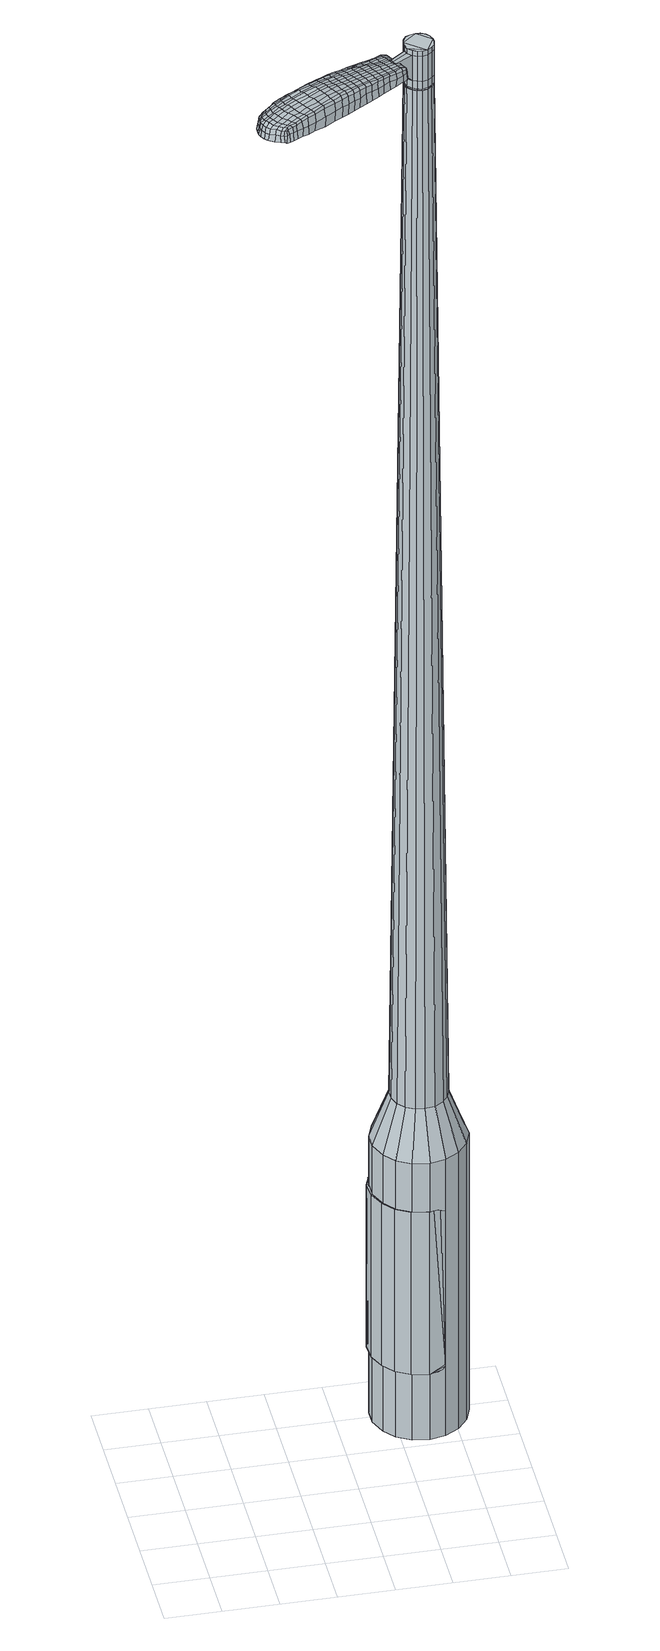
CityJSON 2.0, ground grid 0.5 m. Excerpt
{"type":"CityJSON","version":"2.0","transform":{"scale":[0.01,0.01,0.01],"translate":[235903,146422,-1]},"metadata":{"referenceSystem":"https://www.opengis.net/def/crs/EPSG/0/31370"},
"CityObjects":{
"object1":{"type":"GenericCityObject","attributes":{"cluster":663,"mean_distance_to_centroid":0.272,"new_centroid_x":235905.24,"new_centroid_y":146424.02,"mean_distance_to_camera":9.69,"H1":-41.41,"H2":-32.08,"Z_final":115.77,"cluster2":-1,"proj_x":235901.2,"proj_y":146417.37,"id_line":25206,"bearing_l":301.24,"distance":7.78,"orientation":"right","G_obj":211.24},"geometry":[{"type":"MultiSurface","lod":"2","boundaries":[[[0,1,2,3]],[[1,4,5,2]],[[4,6,7,5]],[[6,8,9,7]],[[8,10,11,9]],[[10,12,13,11]],[[12,14,15,13]],[[14,16,17,15]],[[16,18,19,17]],[[18,20,21,19]],[[20,22,23,21]],[[22,24,25,23]],[[24,26,27,25]],[[26,28,29,27]],[[28,30,31,29]],[[30,32,33,31]],[[32,34,35,33]],[[34,0,3,35]],[[36,37,38,39]],[[38,40,41,42]],[[41,43,42]],[[42,44,45,46]],[[45,47,46]],[[46,48,49,50]],[[49,51,50]],[[42,46,50,38]],[[50,52,39,38]],[[53,36,39]],[[2,5,7,35]],[[7,9,11,15]],[[11,13,15]],[[15,17,19,23]],[[19,21,23]],[[23,25,27,31]],[[27,29,31]],[[15,23,31,7]],[[31,33,35,7]],[[3,2,35]],[[1,0,54,55]],[[0,34,56,54]],[[34,32,57,56]],[[32,30,58,57]],[[30,28,59,58]],[[28,26,60,59]],[[26,24,61,60]],[[24,22,62,61]],[[22,20,63,62]],[[20,18,64,63]],[[18,16,65,64]],[[16,14,66,65]],[[14,12,67,66]],[[12,10,68,67]],[[10,8,69,68]],[[8,6,70,69]],[[6,4,71,70]],[[4,1,55,71]],[[55,54,72,73]],[[54,56,74,72]],[[56,57,75,74]],[[57,58,76,75]],[[58,59,77,76]],[[59,60,78,77]],[[60,61,79,78]],[[61,62,80,79]],[[62,63,81,80]],[[63,64,82,81]],[[64,65,83,82]],[[65,66,84,83]],[[66,67,85,84]],[[67,68,86,85]],[[68,69,87,86]],[[69,70,88,87]],[[70,71,89,88]],[[71,55,73,89]],[[90,91,92,73]],[[93,94,91,90]],[[95,96,94,93]],[[97,98,96,95]],[[99,100,98,97]],[[101,102,100,99]],[[103,104,102,101]],[[80,105,104,103]],[[81,106,105,80]],[[107,108,106,81]],[[83,109,108,107]],[[110,111,109,83]],[[85,112,111,110]],[[86,113,112,85]],[[114,115,113,86]],[[116,117,115,114]],[[89,118,117,116]],[[73,92,118,89]],[[119,120,121,122]],[[123,119,122,124]],[[125,123,124,126]],[[127,125,126,128]],[[129,127,128,130]],[[131,129,130,132]],[[133,131,132,134]],[[135,133,134,136]],[[137,135,136,138]],[[139,137,138,140]],[[141,139,140,142]],[[143,141,142,144]],[[145,143,144,146]],[[147,145,146,148]],[[149,147,148,150]],[[151,149,150,152]],[[72,90,73]],[[72,74,93,90]],[[74,75,95,93]],[[75,76,97,95]],[[76,77,99,97]],[[77,78,101,99]],[[78,79,103,101]],[[79,80,103]],[[82,107,81]],[[82,83,107]],[[84,110,83]],[[84,85,110]],[[87,114,86]],[[87,88,116,114]],[[88,89,116]],[[153,92,91]],[[154,117,118]],[[154,155,115,117]],[[155,113,115]],[[156,111,112]],[[156,109,111]],[[157,108,109]],[[157,106,108]],[[158,104,105]],[[158,159,102,104]],[[159,160,100,102]],[[160,161,98,100]],[[161,162,96,98]],[[162,163,94,96]],[[163,153,91,94]],[[39,52,151,164]],[[92,153,165,152]],[[53,39,164,120]],[[153,163,121,165]],[[36,53,120,119]],[[163,162,122,121]],[[37,36,119,123]],[[162,161,124,122]],[[38,37,123,125]],[[161,160,126,124]],[[40,38,125,127]],[[160,159,128,126]],[[41,40,127,129]],[[159,158,130,128]],[[43,41,129,131]],[[158,105,132,130]],[[42,43,131,133]],[[105,106,134,132]],[[44,42,133,135]],[[106,157,136,134]],[[45,44,135,137]],[[157,109,138,136]],[[47,45,137,139]],[[109,156,140,138]],[[46,47,139,141]],[[156,112,142,140]],[[48,46,141,143]],[[112,113,144,142]],[[49,48,143,145]],[[113,155,146,144]],[[51,49,145,147]],[[155,154,148,146]],[[50,51,147,149]],[[154,118,150,148]],[[52,50,149,151]],[[118,92,152,150]],[[151,152,166,167]],[[152,165,168,166]],[[165,121,169,168]],[[121,120,170,169]],[[120,164,171,170]],[[164,151,167,171]],[[172,173,174,175]],[[176,172,175,177]],[[172,176,178,179]],[[173,172,179,180]],[[181,182,183,184]],[[185,181,184,186]],[[181,185,187,188]],[[182,181,188,189]],[[190,191,192,193]],[[194,190,193,195]],[[190,194,196,197]],[[191,190,197,198]],[[199,200,201,202]],[[203,199,202,204]],[[199,203,205,206]],[[200,199,206,207]],[[208,209,210,211]],[[212,208,211,213]],[[208,212,214,215]],[[209,208,215,216]],[[217,218,219,220]],[[221,217,220,222]],[[217,221,223,224]],[[218,217,224,225]],[[226,227,228,229]],[[218,226,229,219]],[[226,218,225,230]],[[227,226,230,231]],[[232,233,234,235]],[[227,232,235,228]],[[232,227,231,236]],[[233,232,236,237]],[[238,176,177,239]],[[233,238,239,234]],[[238,233,237,240]],[[176,238,240,178]],[[241,242,243,244]],[[245,241,244,246]],[[241,245,247,248]],[[242,241,248,249]],[[250,251,252,253]],[[242,250,253,243]],[[250,242,249,254]],[[251,250,254,255]],[[256,257,258,259]],[[251,256,259,252]],[[256,251,255,260]],[[257,256,260,261]],[[262,263,264,265]],[[257,262,265,258]],[[262,257,261,266]],[[263,262,266,267]],[[268,173,180,269]],[[263,268,269,264]],[[268,263,267,270]],[[173,268,270,174]],[[271,272,273,274]],[[275,271,274,276]],[[271,275,277,278]],[[272,271,278,279]],[[280,281,282,283]],[[272,280,283,273]],[[280,272,279,284]],[[281,280,284,285]],[[286,287,288,289]],[[281,286,289,282]],[[286,281,285,290]],[[287,286,290,291]],[[292,185,186,293]],[[287,292,293,288]],[[292,287,291,294]],[[185,292,294,187]],[[295,296,297,298]],[[299,295,298,300]],[[295,299,301,302]],[[296,295,302,303]],[[304,305,306,307]],[[296,304,307,297]],[[304,296,303,308]],[[305,304,308,309]],[[310,311,312,313]],[[305,310,313,306]],[[310,305,309,314]],[[311,310,314,315]],[[316,317,318,319]],[[311,316,319,312]],[[316,311,315,320]],[[317,316,320,321]],[[322,182,189,323]],[[317,322,323,318]],[[322,317,321,324]],[[182,322,324,183]],[[325,211,210,326]],[[327,325,326,328]],[[325,327,329,330]],[[211,325,330,213]],[[331,327,328,332]],[[333,331,332,334]],[[331,333,335,336]],[[327,331,336,329]],[[337,333,334,338]],[[339,337,338,340]],[[337,339,341,342]],[[333,337,342,335]],[[343,339,340,344]],[[345,343,344,346]],[[343,345,347,348]],[[339,343,348,341]],[[349,345,346,350]],[[200,349,350,201]],[[349,200,207,351]],[[345,349,351,347]],[[352,353,198,197]],[[354,352,197,196]],[[352,354,355,356]],[[353,352,356,357]],[[358,359,357,356]],[[360,358,356,355]],[[358,360,361,362]],[[359,358,362,363]],[[364,365,363,362]],[[366,364,362,361]],[[364,366,367,368]],[[365,364,368,369]],[[370,371,369,368]],[[372,370,368,367]],[[370,372,205,203]],[[371,370,203,204]],[[373,374,375,376]],[[275,373,376,277]],[[373,275,276,377]],[[374,373,377,378]],[[379,194,195,380]],[[374,379,380,375]],[[379,374,378,381]],[[194,379,381,196]],[[382,383,384,385]],[[221,382,385,223]],[[382,221,222,386]],[[383,382,386,387]],[[388,389,390,391]],[[383,388,391,384]],[[388,383,387,392]],[[389,388,392,393]],[[394,191,198,395]],[[389,394,395,390]],[[394,389,393,396]],[[191,394,396,192]],[[397,398,399,400]],[[179,397,400,180]],[[397,179,178,401]],[[398,397,401,402]],[[403,404,405,406]],[[398,403,406,399]],[[403,398,402,407]],[[404,403,407,408]],[[409,202,201,410]],[[404,409,410,405]],[[409,404,408,411]],[[202,409,411,204]],[[412,413,414,415]],[[184,412,415,186]],[[412,184,183,416]],[[413,412,416,417]],[[418,206,205,419]],[[413,418,419,414]],[[418,413,417,420]],[[206,418,420,207]],[[421,422,423,424]],[[299,421,424,301]],[[421,299,300,425]],[[422,421,425,426]],[[427,212,213,428]],[[422,427,428,423]],[[427,422,426,429]],[[212,427,429,214]],[[430,431,432,433]],[[245,430,433,247]],[[430,245,246,434]],[[431,430,434,435]],[[436,437,438,439]],[[431,436,439,432]],[[436,431,435,440]],[[437,436,440,441]],[[442,209,216,443]],[[437,442,443,438]],[[442,437,441,444]],[[209,442,444,210]],[[445,446,435,434]],[[244,445,434,246]],[[445,244,243,447]],[[446,445,447,448]],[[449,450,441,440]],[[446,449,440,435]],[[449,446,448,451]],[[450,449,451,452]],[[453,326,210,444]],[[450,453,444,441]],[[453,450,452,454]],[[326,453,454,328]],[[455,456,457,458]],[[302,455,458,303]],[[455,302,301,424]],[[456,455,424,423]],[[459,330,329,460]],[[456,459,460,457]],[[459,456,423,428]],[[330,459,428,213]],[[461,462,448,447]],[[253,461,447,243]],[[461,253,252,463]],[[462,461,463,464]],[[465,466,452,451]],[[462,465,451,448]],[[465,462,464,467]],[[466,465,467,468]],[[469,332,328,454]],[[466,469,454,452]],[[469,466,468,470]],[[332,469,470,334]],[[471,472,473,474]],[[308,471,474,309]],[[471,308,303,458]],[[472,471,458,457]],[[475,336,335,476]],[[472,475,476,473]],[[475,472,457,460]],[[336,475,460,329]],[[477,478,464,463]],[[259,477,463,252]],[[477,259,258,479]],[[478,477,479,480]],[[481,482,468,467]],[[478,481,467,464]],[[481,478,480,483]],[[482,481,483,484]],[[485,338,334,470]],[[482,485,470,468]],[[485,482,484,486]],[[338,485,486,340]],[[487,488,489,490]],[[314,487,490,315]],[[487,314,309,474]],[[488,487,474,473]],[[491,342,341,492]],[[488,491,492,489]],[[491,488,473,476]],[[342,491,476,335]],[[493,494,480,479]],[[265,493,479,258]],[[493,265,264,495]],[[494,493,495,496]],[[497,498,484,483]],[[494,497,483,480]],[[497,494,496,499]],[[498,497,499,500]],[[501,344,340,486]],[[498,501,486,484]],[[501,498,500,502]],[[344,501,502,346]],[[503,504,505,506]],[[320,503,506,321]],[[503,320,315,490]],[[504,503,490,489]],[[507,348,347,508]],[[504,507,508,505]],[[507,504,489,492]],[[348,507,492,341]],[[509,510,496,495]],[[269,509,495,264]],[[509,269,180,400]],[[510,509,400,399]],[[511,512,500,499]],[[510,511,499,496]],[[511,510,399,406]],[[512,511,406,405]],[[513,350,346,502]],[[512,513,502,500]],[[513,512,405,410]],[[350,513,410,201]],[[514,515,417,416]],[[324,514,416,183]],[[514,324,321,506]],[[515,514,506,505]],[[516,351,207,420]],[[515,516,420,417]],[[516,515,505,508]],[[351,516,508,347]],[[517,518,378,377]],[[274,517,377,276]],[[517,274,273,519]],[[518,517,519,520]],[[521,354,196,381]],[[518,521,381,378]],[[521,518,520,522]],[[354,521,522,355]],[[523,524,525,526]],[[224,523,526,225]],[[523,224,223,385]],[[524,523,385,384]],[[527,528,529,530]],[[524,527,530,525]],[[527,524,384,391]],[[528,527,391,390]],[[531,353,357,532]],[[528,531,532,529]],[[531,528,390,395]],[[353,531,395,198]],[[533,534,520,519]],[[283,533,519,273]],[[533,283,282,535]],[[534,533,535,536]],[[537,360,355,522]],[[534,537,522,520]],[[537,534,536,538]],[[360,537,538,361]],[[539,540,541,542]],[[230,539,542,231]],[[539,230,225,526]],[[540,539,526,525]],[[543,544,545,546]],[[540,543,546,541]],[[543,540,525,530]],[[544,543,530,529]],[[547,359,363,548]],[[544,547,548,545]],[[547,544,529,532]],[[359,547,532,357]],[[549,550,536,535]],[[289,549,535,282]],[[549,289,288,551]],[[550,549,551,552]],[[553,366,361,538]],[[550,553,538,536]],[[553,550,552,554]],[[366,553,554,367]],[[555,556,557,558]],[[236,555,558,237]],[[555,236,231,542]],[[556,555,542,541]],[[559,560,561,562]],[[556,559,562,557]],[[559,556,541,546]],[[560,559,546,545]],[[563,365,369,564]],[[560,563,564,561]],[[563,560,545,548]],[[365,563,548,363]],[[565,566,552,551]],[[293,565,551,288]],[[565,293,186,415]],[[566,565,415,414]],[[567,372,367,554]],[[566,567,554,552]],[[567,566,414,419]],[[372,567,419,205]],[[568,569,402,401]],[[240,568,401,178]],[[568,240,237,558]],[[569,568,558,557]],[[570,571,408,407]],[[569,570,407,402]],[[570,569,557,562]],[[571,570,562,561]],[[572,371,204,411]],[[571,572,411,408]],[[572,571,561,564]],[[371,572,564,369]],[[573,574,575,576]],[[576,575,577,578]],[[579,577,575,580]],[[580,575,574,581]],[[582,583,584,585]],[[585,584,586,587]],[[588,586,584,589]],[[589,584,583,590]],[[591,592,593,594]],[[594,593,595,596]],[[597,595,593,598]],[[598,593,592,599]],[[600,601,602,603]],[[603,602,604,605]],[[606,604,602,607]],[[607,602,601,608]],[[609,610,611,612]],[[612,611,613,614]],[[615,613,611,616]],[[616,611,610,617]],[[618,619,620,621]],[[621,620,622,623]],[[624,622,620,625]],[[625,620,619,626]],[[627,628,629,630]],[[630,629,619,618]],[[626,619,629,631]],[[631,629,628,632]],[[633,634,635,636]],[[636,635,628,627]],[[632,628,635,637]],[[637,635,634,638]],[[578,577,639,640]],[[640,639,634,633]],[[638,634,639,641]],[[641,639,577,579]],[[642,643,644,645]],[[645,644,646,647]],[[648,646,644,649]],[[649,644,643,650]],[[651,652,653,654]],[[654,653,643,642]],[[650,643,653,655]],[[655,653,652,656]],[[657,658,659,660]],[[660,659,652,651]],[[656,652,659,661]],[[661,659,658,662]],[[663,664,665,666]],[[666,665,658,657]],[[662,658,665,667]],[[667,665,664,668]],[[581,574,669,670]],[[670,669,664,663]],[[668,664,669,671]],[[671,669,574,573]],[[672,673,674,675]],[[675,674,676,677]],[[678,676,674,679]],[[679,674,673,680]],[[681,682,683,684]],[[684,683,673,672]],[[680,673,683,685]],[[685,683,682,686]],[[687,688,689,690]],[[690,689,682,681]],[[686,682,689,691]],[[691,689,688,692]],[[587,586,693,694]],[[694,693,688,687]],[[692,688,693,695]],[[695,693,586,588]],[[696,697,698,699]],[[699,698,700,701]],[[702,700,698,703]],[[703,698,697,704]],[[705,706,707,708]],[[708,707,697,696]],[[704,697,707,709]],[[709,707,706,710]],[[711,712,713,714]],[[714,713,706,705]],[[710,706,713,715]],[[715,713,712,716]],[[717,718,719,720]],[[720,719,712,711]],[[716,712,719,721]],[[721,719,718,722]],[[590,583,723,724]],[[724,723,718,717]],[[722,718,723,725]],[[725,723,583,582]],[[609,612,726,727]],[[727,726,728,729]],[[730,728,726,170]],[[170,726,612,614]],[[729,728,731,732]],[[732,731,733,734]],[[735,733,731,736]],[[736,731,728,730]],[[734,733,737,738]],[[738,737,739,740]],[[741,739,737,742]],[[742,737,733,735]],[[740,739,743,744]],[[744,743,745,746]],[[747,745,743,748]],[[748,743,739,741]],[[746,745,749,750]],[[750,749,601,600]],[[608,601,749,751]],[[751,749,745,747]],[[599,752,753,598]],[[598,753,754,597]],[[755,754,753,756]],[[756,753,752,757]],[[757,758,759,756]],[[756,759,760,755]],[[761,760,759,762]],[[762,759,758,763]],[[763,764,765,762]],[[762,765,766,761]],[[767,766,765,768]],[[768,765,764,769]],[[769,770,771,768]],[[768,771,772,767]],[[606,772,771,604]],[[604,771,770,605]],[[773,774,775,776]],[[776,775,676,678]],[[677,676,775,777]],[[777,775,774,778]],[[596,595,779,780]],[[780,779,774,773]],[[778,774,779,781]],[[781,779,595,597]],[[782,783,784,785]],[[785,784,622,624]],[[623,622,784,786]],[[786,784,783,787]],[[788,789,790,791]],[[791,790,783,782]],[[787,783,790,792]],[[792,790,789,793]],[[599,592,794,795]],[[795,794,789,788]],[[793,789,794,796]],[[796,794,592,591]],[[797,798,799,800]],[[800,799,580,581]],[[579,580,799,801]],[[801,799,798,802]],[[803,804,805,806]],[[806,805,798,797]],[[802,798,805,807]],[[807,805,804,808]],[[600,603,809,810]],[[810,809,804,803]],[[808,804,809,811]],[[811,809,603,605]],[[812,813,814,815]],[[815,814,585,587]],[[582,585,814,816]],[[816,814,813,817]],[[606,607,818,819]],[[819,818,813,812]],[[817,813,818,820]],[[820,818,607,608]],[[821,822,700,823]],[[823,700,702]],[[701,700,824]],[[824,700,822,825]],[[614,613,826,827]],[[827,826,822,821]],[[825,822,826,828]],[[828,826,613,615]],[[829,830,831,832]],[[832,831,646,648]],[[647,646,831,833]],[[833,831,830,834]],[[835,836,837,838]],[[838,837,830,829]],[[834,830,837,839]],[[839,837,836,840]],[[617,610,841,842]],[[842,841,836,835]],[[840,836,841,843]],[[843,841,610,609]],[[834,844,833]],[[833,844,645,647]],[[642,645,844,845]],[[845,844,846]],[[840,847,848,839]],[[839,848,844,834]],[[846,844,848,849]],[[849,848,847,850]],[[609,727,851,843]],[[843,851,847,840]],[[850,847,851,852]],[[852,851,727,729]],[[853,854,855,856]],[[856,855,703,704]],[[702,703,855,823]],[[823,855,854,821]],[[730,170,857,858]],[[858,857,854,853]],[[821,854,857,827]],[[827,857,170,614]],[[846,859,860,845]],[[845,860,654,642]],[[651,654,860,861]],[[861,860,859,862]],[[850,863,864,849]],[[849,864,859,846]],[[862,859,864,865]],[[865,864,863,866]],[[729,732,867,852]],[[852,867,863,850]],[[866,863,867,868]],[[868,867,732,734]],[[869,870,871,872]],[[872,871,709,710]],[[704,709,871,856]],[[856,871,870,853]],[[735,736,873,874]],[[874,873,870,869]],[[853,870,873,858]],[[858,873,736,730]],[[862,875,876,861]],[[861,876,660,651]],[[657,660,876,877]],[[876,875,877]],[[866,878,879,865]],[[865,879,875,862]],[[877,875,879,880]],[[880,879,878,881]],[[734,738,882,868]],[[868,882,878,866]],[[881,878,882,883]],[[883,882,738,740]],[[884,885,886,887]],[[887,886,715,716]],[[710,715,886,872]],[[872,886,885,869]],[[741,742,888,889]],[[889,888,885,884]],[[869,885,888,874]],[[874,888,742,735]],[[890,891,877]],[[877,891,666,657]],[[663,666,891,892]],[[891,890,892]],[[881,893,894,880]],[[880,894,890,877]],[[892,890,894,895]],[[895,894,893,896]],[[740,744,897,883]],[[883,897,893,881]],[[896,893,897,898]],[[898,897,744,746]],[[899,900,901,902]],[[902,901,721,722]],[[716,721,901,887]],[[887,901,900,884]],[[747,748,903,904]],[[904,903,900,899]],[[884,900,903,889]],[[889,903,748,741]],[[905,906,892]],[[892,906,670,663]],[[581,670,906,800]],[[800,906,905,797]],[[896,907,908,895]],[[895,908,905,892]],[[797,905,908,806]],[[806,908,907,803]],[[746,750,909,898]],[[898,909,907,896]],[[803,907,909,810]],[[810,909,750,600]],[[817,910,911,816]],[[816,911,725,582]],[[722,725,911,902]],[[902,911,910,899]],[[608,751,912,820]],[[820,912,910,817]],[[899,910,912,904]],[[904,912,751,747]],[[778,913,914,777]],[[777,914,675,677]],[[672,675,914,915]],[[915,914,913,916]],[[597,754,917,781]],[[781,917,913,778]],[[916,913,917,918]],[[918,917,754,755]],[[919,920,921,922]],[[922,921,625,626]],[[624,625,921,785]],[[785,921,920,782]],[[923,924,925,926]],[[926,925,920,919]],[[782,920,925,791]],[[791,925,924,788]],[[757,752,927,928]],[[928,927,924,923]],[[788,924,927,795]],[[795,927,752,599]],[[916,929,930,915]],[[915,930,684,672]],[[681,684,930,931]],[[931,930,929,932]],[[755,760,933,918]],[[918,933,929,916]],[[932,929,933,934]],[[934,933,760,761]],[[935,936,937,938]],[[938,937,631,632]],[[626,631,937,922]],[[922,937,936,919]],[[939,940,941,942]],[[942,941,936,935]],[[919,936,941,926]],[[926,941,940,923]],[[763,758,943,944]],[[944,943,940,939]],[[923,940,943,928]],[[928,943,758,757]],[[932,945,946,931]],[[931,946,690,681]],[[687,690,946,947]],[[947,946,945,948]],[[761,766,949,934]],[[934,949,945,932]],[[948,945,949,950]],[[950,949,766,767]],[[951,952,953,954]],[[954,953,637,638]],[[632,637,953,938]],[[938,953,952,935]],[[955,956,957,958]],[[958,957,952,951]],[[935,952,957,942]],[[942,957,956,939]],[[769,764,959,960]],[[960,959,956,955]],[[939,956,959,944]],[[944,959,764,763]],[[948,961,962,947]],[[947,962,694,687]],[[587,694,962,815]],[[815,962,961,812]],[[767,772,963,950]],[[950,963,961,948]],[[812,961,963,819]],[[819,963,772,606]],[[802,964,965,801]],[[801,965,641,579]],[[638,641,965,954]],[[954,965,964,951]],[[808,966,967,807]],[[807,967,964,802]],[[951,964,967,958]],[[958,967,966,955]],[[605,770,968,811]],[[811,968,966,808]],[[955,966,968,960]],[[960,968,770,769]],[[573,576,175,174]],[[576,578,177,175]],[[588,589,188,187]],[[589,590,189,188]],[[591,594,193,192]],[[594,596,195,193]],[[615,616,215,214]],[[616,617,216,215]],[[618,621,220,219]],[[621,623,222,220]],[[627,630,229,228]],[[630,618,219,229]],[[633,636,235,234]],[[636,627,228,235]],[[578,640,239,177]],[[640,633,234,239]],[[648,649,248,247]],[[649,650,249,248]],[[650,655,254,249]],[[655,656,255,254]],[[656,661,260,255]],[[661,662,261,260]],[[662,667,266,261]],[[667,668,267,266]],[[668,671,270,267]],[[671,573,174,270]],[[678,679,278,277]],[[679,680,279,278]],[[680,685,284,279]],[[685,686,285,284]],[[686,691,290,285]],[[691,692,291,290]],[[692,695,294,291]],[[695,588,187,294]],[[696,699,298,297]],[[699,701,300,298]],[[705,708,307,306]],[[708,696,297,307]],[[711,714,313,312]],[[714,705,306,313]],[[717,720,319,318]],[[720,711,312,319]],[[590,724,323,189]],[[724,717,318,323]],[[773,776,376,375]],[[776,678,277,376]],[[596,780,380,195]],[[780,773,375,380]],[[623,786,386,222]],[[786,787,387,386]],[[787,792,392,387]],[[792,793,393,392]],[[793,796,396,393]],[[796,591,192,396]],[[701,824,425,300]],[[824,825,426,425]],[[825,828,429,426]],[[828,615,214,429]],[[829,832,433,432]],[[832,648,247,433]],[[835,838,439,438]],[[838,829,432,439]],[[617,842,443,216]],[[842,835,438,443]],[[969,970,971,972]],[[973,974,972,971]],[[975,976,977,978]],[[979,980,981,982]],[[970,983,984,971]],[[985,973,971,984]],[[986,975,978,987]],[[988,989,980,979]],[[983,990,991,984]],[[991,992,985,984]],[[993,986,987,994]],[[995,989,988,996]],[[990,997,998,991]],[[998,999,992,991]],[[1000,993,994,1001]],[[1002,995,996,1003]],[[1004,1005,1006,1007]],[[1008,1009,1005,1004]],[[1008,1010,1011,1009]],[[1010,1012,1013,1011]],[[1014,1015,1016,1017]],[[1018,1019,1015,1014]],[[1020,1021,1019,1018]],[[1022,1023,1021,1020]],[[1017,1006,1005,1014]],[[1014,1005,1009,1018]],[[1009,1011,1020,1018]],[[1011,1013,1022,1020]],[[978,977,974,973]],[[987,978,973,985]],[[992,994,987,985]],[[999,1001,994,992]],[[979,982,976,975]],[[988,979,975,986]],[[996,988,986,993]],[[1003,996,993,1000]],[[980,1004,1007,981]],[[989,1008,1004,980]],[[1010,1008,989,995]],[[1012,1010,995,1002]],[[1024,1025,1026,1027]],[[1026,1028,1029,1030]],[[1026,1030,1031,1032]],[[1026,1032,1027]],[[1033,1024,1027,1034]],[[1035,1034,1027,1036]],[[1037,1036,1027]],[[1038,1026,1025,1039]],[[1040,1038,1039,1041]],[[1042,1040,1041,1043]],[[1044,1042,1043,1045]],[[1046,1044,1045,1047]],[[1047,1048,1049,1050]],[[1047,1050,1051,1052]],[[1047,1052,1053,1054]],[[1053,1055,1056,1057]],[[1053,1057,1058,1059]],[[1053,1059,1054]],[[1047,1054,1046]],[[1060,1061,1025,1024]],[[1062,1063,1028,1026]],[[1064,1065,1037,1027]],[[1061,1066,1039,1025]],[[1067,1062,1026,1038]],[[1066,1068,1041,1039]],[[1069,1067,1038,1040]],[[1068,1070,1043,1041]],[[1071,1069,1040,1042]],[[1070,1072,1045,1043]],[[1073,1071,1042,1044]],[[1072,1074,1047,1045]],[[1075,1073,1044,1046]],[[1074,1076,1048,1047]],[[1077,1078,1055,1053]],[[1079,1075,1046,1054]],[[1049,1048,1076,1080]],[[1050,1049,1080,1081]],[[1051,1050,1081,1082]],[[1052,1051,1082,1083]],[[1053,1052,1083,1077]],[[1084,1060,1024,1033]],[[1085,1084,1033,1034]],[[1086,1085,1034,1035]],[[1087,1086,1035,1036]],[[1065,1087,1036,1037]],[[1029,1028,1063,1088]],[[1056,1055,1078,1089]],[[1030,1029,1088,1090]],[[1031,1030,1090,1091]],[[1032,1031,1091,1092]],[[1027,1032,1092,1064]],[[1057,1056,1089,1093]],[[1058,1057,1093,1094]],[[1059,1058,1094,1095]],[[1054,1059,1095,1079]]]}]}
},
"vertices":[
[187,178,384],[181,192,384],[181,192,96],[187,178,96],[181,206,384],[181,206,96],[186,220,384],[186,220,96],[195,232,384],[195,232,96],[208,239,384],[208,239,96],[222,242,384],[222,242,96],[237,240,384],[237,240,96],[249,233,384],[249,233,96],[259,222,384],[259,222,96],[264,208,384],[264,208,96],[265,193,384],[265,193,96],[260,179,384],[260,179,96],[251,168,384],[251,168,96],[238,160,384],[238,160,96],[224,157,384],[224,157,96],[209,160,384],[209,160,96],[196,167,384],[196,167,96],[219,187,1524],[223,186,1524],[228,187,1524],[211,193,1524],[232,190,1524],[235,193,1524],[236,202,1524],[236,198,1524],[234,207,1524],[231,210,1524],[223,213,1524],[227,213,1524],[218,212,1524],[214,210,1524],[210,202,1524],[211,206,1524],[210,197,1524],[215,189,1524],[201,187,429],[198,195,429],[207,180,429],[215,176,429],[223,175,429],[232,176,429],[240,181,429],[245,188,429],[248,196,429],[248,205,429],[244,213,429],[239,219,429],[231,224,429],[222,225,429],[214,223,429],[206,219,429],[201,212,429],[198,204,429],[211,193,1483],[210,197,1483],[215,189,1483],[219,187,1483],[223,186,1483],[228,187,1483],[232,190,1483],[235,193,1483],[236,198,1483],[236,202,1483],[234,207,1483],[231,210,1483],[227,213,1483],[223,213,1483],[218,212,1483],[214,210,1483],[211,206,1483],[210,202,1483],[212,193,1483],[212,193,1485],[210,197,1485],[215,190,1483],[215,190,1485],[219,188,1483],[219,188,1485],[223,187,1483],[223,187,1485],[228,188,1483],[228,188,1485],[231,190,1483],[231,190,1485],[234,194,1483],[234,194,1485],[236,198,1485],[236,202,1485],[234,206,1483],[234,206,1485],[231,210,1485],[227,212,1483],[227,212,1485],[223,213,1485],[218,212,1485],[214,209,1483],[214,209,1485],[212,206,1483],[212,206,1485],[210,202,1485],[219,187,1519],[215,189,1519],[215,189,1493],[219,187,1493],[223,186,1519],[223,186,1493],[228,187,1519],[228,187,1493],[232,190,1519],[232,190,1493],[235,193,1519],[235,193,1493],[236,198,1519],[236,198,1493],[236,202,1519],[236,202,1493],[234,207,1519],[234,207,1493],[231,210,1519],[231,210,1493],[227,213,1519],[227,213,1493],[223,213,1519],[223,213,1493],[218,212,1519],[218,212,1493],[214,210,1519],[214,210,1493],[211,206,1519],[211,206,1493],[210,202,1519],[210,202,1493],[210,197,1519],[210,197,1493],[211,193,1485],[211,206,1485],[214,210,1485],[227,213,1485],[234,207,1485],[235,193,1485],[232,190,1485],[228,187,1485],[223,186,1485],[219,187,1485],[215,189,1485],[211,193,1519],[211,193,1493],[194,186,1513],[194,186,1518],[195,183,1513],[197,180,1513],[197,180,1518],[195,183,1518],[122,161,1519],[128,165,1518],[126,166,1509],[120,162,1510],[115,157,1519],[113,158,1510],[116,156,1526],[124,161,1525],[130,164,1525],[142,128,1519],[148,132,1518],[148,134,1525],[142,130,1525],[135,124,1519],[135,125,1526],[134,122,1510],[141,126,1510],[147,130,1509],[70,105,1519],[68,109,1519],[67,108,1513],[69,105,1513],[73,102,1519],[72,102,1513],[74,103,1524],[71,106,1524],[69,109,1524],[133,144,1530],[140,148,1529],[138,150,1529],[132,147,1530],[125,139,1531],[124,142,1531],[128,136,1530],[135,141,1530],[141,145,1529],[202,186,1512],[201,188,1512],[200,187,1517],[201,185,1517],[204,183,1512],[203,183,1517],[203,183,1506],[201,185,1506],[200,188,1506],[72,130,1519],[75,132,1519],[73,132,1512],[71,130,1512],[70,128,1518],[69,128,1512],[71,127,1522],[73,129,1523],[76,131,1524],[78,135,1519],[83,138,1519],[81,138,1512],[77,135,1512],[80,134,1524],[84,137,1525],[88,141,1519],[95,145,1519],[93,146,1511],[86,142,1511],[89,140,1526],[96,145,1526],[104,151,1519],[103,152,1510],[106,150,1526],[187,196,1513],[181,193,1513],[182,192,1518],[188,195,1517],[192,198,1512],[192,197,1516],[191,199,1506],[186,197,1507],[179,193,1507],[174,189,1514],[167,186,1515],[169,185,1520],[175,188,1519],[172,190,1507],[166,186,1507],[161,182,1515],[154,179,1516],[155,178,1522],[162,181,1521],[159,183,1508],[152,179,1508],[147,175,1517],[141,172,1517],[143,171,1524],[149,174,1523],[146,176,1508],[139,172,1509],[135,168,1518],[136,167,1524],[133,169,1509],[90,99,1519],[93,100,1519],[93,101,1524],[89,100,1523],[88,98,1518],[88,99,1522],[87,96,1512],[90,97,1512],[93,98,1512],[97,102,1519],[103,105,1519],[102,106,1525],[97,103,1524],[97,100,1512],[102,103,1512],[108,107,1519],[115,111,1519],[115,113,1526],[108,109,1526],[108,106,1511],[114,110,1511],[125,117,1519],[124,119,1526],[124,115,1510],[203,170,1513],[197,166,1513],[196,164,1507],[203,169,1507],[207,174,1512],[207,172,1506],[206,174,1516],[203,171,1517],[197,167,1518],[190,162,1514],[184,157,1515],[184,156,1507],[190,160,1507],[190,163,1519],[184,159,1520],[178,153,1515],[172,149,1516],[172,147,1508],[178,151,1508],[178,155,1521],[172,150,1522],[166,145,1517],[160,140,1517],[159,138,1509],[166,143,1508],[166,146,1523],[160,142,1524],[154,136,1518],[153,134,1509],[154,138,1524],[196,182,1519],[195,185,1519],[190,179,1520],[189,181,1520],[192,176,1520],[198,180,1519],[184,175,1522],[182,177,1522],[177,171,1523],[176,173,1523],[179,168,1523],[185,172,1521],[171,167,1524],[170,169,1524],[165,163,1525],[163,166,1525],[166,160,1525],[173,164,1524],[158,159,1526],[157,162,1526],[152,155,1527],[151,158,1527],[154,152,1527],[160,156,1526],[146,151,1528],[144,154,1528],[148,148,1528],[74,108,1527],[72,111,1527],[77,105,1526],[81,107,1527],[78,110,1528],[76,113,1528],[83,113,1529],[81,117,1529],[86,110,1528],[92,114,1530],[89,117,1530],[88,120,1530],[96,121,1531],[94,124,1531],[98,118,1530],[106,122,1531],[104,126,1531],[102,129,1531],[114,132,1531],[113,135,1531],[117,129,1531],[85,98,1518],[82,98,1519],[82,97,1513],[85,96,1513],[86,99,1523],[83,99,1523],[78,100,1519],[77,99,1513],[79,101,1524],[69,126,1518],[68,123,1518],[69,124,1523],[71,126,1523],[68,126,1513],[67,124,1513],[67,120,1519],[67,116,1519],[68,116,1524],[68,120,1523],[66,120,1513],[66,116,1513],[67,112,1519],[68,113,1524],[66,112,1513],[125,159,1528],[126,158,1528],[132,161,1528],[131,163,1527],[117,155,1528],[118,153,1529],[127,155,1529],[128,152,1530],[135,156,1529],[133,159,1528],[119,151,1529],[120,148,1530],[130,150,1530],[136,153,1529],[122,145,1531],[141,132,1528],[140,134,1529],[132,129,1529],[134,127,1528],[147,136,1527],[146,138,1528],[138,137,1529],[130,132,1530],[144,141,1528],[208,176,1512],[207,177,1512],[206,177,1517],[207,175,1517],[208,174,1506],[207,176,1506],[206,180,1512],[204,180,1517],[205,179,1506],[195,198,1512],[195,197,1512],[194,197,1506],[193,199,1506],[194,197,1517],[195,196,1517],[197,195,1512],[198,193,1512],[197,193,1506],[196,195,1506],[196,194,1517],[197,192,1517],[199,190,1512],[199,190,1506],[198,190,1517],[189,195,1519],[190,193,1519],[183,191,1520],[183,190,1520],[191,191,1519],[193,189,1519],[185,188,1520],[186,185,1520],[194,187,1519],[187,183,1520],[202,173,1519],[201,174,1519],[195,170,1520],[196,168,1520],[200,177,1519],[193,173,1520],[176,187,1521],[177,186,1521],[170,184,1522],[170,182,1522],[178,184,1521],[180,182,1521],[172,180,1522],[173,178,1523],[181,179,1522],[175,176,1523],[190,164,1521],[189,166,1521],[183,162,1522],[184,160,1522],[187,169,1521],[181,165,1522],[163,180,1523],[164,179,1523],[156,177,1524],[157,175,1524],[165,177,1523],[167,174,1524],[159,173,1525],[160,171,1525],[168,172,1524],[162,168,1525],[178,156,1523],[176,158,1523],[170,154,1524],[171,152,1524],[175,161,1524],[168,157,1525],[150,173,1525],[151,172,1525],[144,170,1526],[145,168,1526],[152,169,1526],[154,167,1526],[146,166,1527],[147,163,1527],[155,164,1526],[149,161,1527],[165,148,1525],[164,150,1525],[158,146,1526],[159,144,1526],[162,153,1526],[156,149,1527],[137,166,1527],[138,165,1527],[139,162,1527],[141,160,1528],[143,157,1528],[153,140,1527],[152,142,1527],[150,145,1528],[88,100,1525],[85,101,1525],[91,102,1526],[89,102,1526],[81,102,1526],[85,104,1527],[73,127,1525],[72,125,1525],[75,127,1526],[75,129,1525],[71,122,1525],[70,118,1526],[74,120,1527],[74,124,1526],[71,114,1526],[75,117,1527],[96,104,1526],[93,105,1527],[101,107,1527],[99,108,1528],[90,107,1528],[96,111,1529],[80,132,1526],[79,130,1527],[84,133,1528],[84,136,1527],[79,127,1527],[79,124,1528],[85,127,1529],[84,131,1528],[80,120,1528],[86,124,1530],[107,110,1528],[105,111,1529],[114,114,1528],[112,116,1529],[102,114,1529],[109,119,1530],[90,139,1528],[90,137,1528],[97,141,1529],[97,143,1528],[90,134,1529],[91,131,1530],[99,135,1530],[98,139,1530],[92,127,1530],[100,132,1531],[124,120,1529],[122,122,1529],[120,125,1530],[107,149,1528],[107,147,1529],[108,145,1530],[109,142,1530],[111,139,1531],[127,164,1509],[129,163,1518],[123,160,1518],[121,160,1509],[115,155,1519],[114,156,1510],[117,155,1525],[125,159,1525],[131,162,1525],[147,136,1525],[147,134,1518],[141,130,1518],[141,132,1525],[133,125,1519],[133,127,1525],[133,123,1510],[140,128,1509],[146,132,1509],[69,109,1513],[70,109,1519],[72,107,1519],[71,106,1513],[74,104,1519],[74,104,1513],[76,105,1524],[73,107,1524],[71,110,1524],[138,150,1528],[139,147,1528],[133,144,1529],[131,146,1529],[125,139,1529],[124,142,1529],[127,136,1529],[135,141,1529],[141,145,1528],[198,186,1516],[199,187,1512],[200,185,1512],[199,184,1516],[202,182,1512],[201,182,1516],[201,181,1506],[200,184,1506],[198,187,1506],[74,131,1512],[76,130,1519],[74,128,1518],[72,129,1512],[72,127,1518],[71,127,1512],[73,126,1522],[74,127,1523],[77,129,1523],[83,137,1512],[84,136,1519],[80,133,1519],[78,134,1512],[81,132,1524],[85,135,1525],[94,144,1511],[96,144,1519],[89,140,1519],[87,140,1511],[90,139,1525],[97,143,1526],[105,150,1519],[104,150,1510],[107,149,1526],[183,190,1518],[181,191,1513],[188,194,1513],[189,194,1517],[193,196,1512],[192,195,1515],[191,197,1506],[187,195,1506],[180,191,1507],[169,183,1520],[168,184,1514],[175,187,1514],[176,187,1519],[173,188,1507],[166,184,1507],[156,176,1522],[155,177,1516],[161,180,1515],[163,180,1521],[160,181,1508],[153,177,1508],[143,169,1523],[142,170,1517],[148,173,1516],[150,173,1522],[147,174,1508],[140,171,1508],[135,167,1517],[137,166,1524],[134,167,1509],[92,103,1523],[92,102,1519],[89,100,1518],[89,102,1523],[87,100,1518],[87,101,1522],[87,98,1512],[89,99,1512],[92,100,1512],[102,108,1525],[102,106,1519],[97,104,1519],[96,105,1524],[96,102,1512],[101,105,1512],[114,115,1526],[114,113,1519],[107,109,1519],[107,111,1525],[107,107,1511],[113,111,1511],[123,119,1519],[123,121,1526],[123,117,1510],[195,166,1507],[195,167,1513],[202,172,1513],[201,170,1506],[206,175,1512],[205,173,1506],[205,175,1515],[201,173,1517],[195,169,1518],[183,157,1507],[183,159,1514],[189,163,1514],[189,162,1507],[189,164,1519],[183,160,1520],[170,149,1508],[171,150,1516],[177,155,1515],[177,153,1508],[177,156,1521],[171,152,1522],[158,140,1508],[159,142,1517],[165,146,1516],[164,144,1508],[165,148,1522],[159,144,1523],[153,138,1517],[152,136,1509],[153,140,1524],[196,182,1518],[194,184,1518],[190,178,1519],[188,181,1519],[191,176,1519],[183,174,1520],[182,177,1520],[177,171,1521],[175,173,1521],[178,168,1521],[185,172,1520],[171,167,1523],[169,169,1523],[164,163,1524],[163,165,1524],[166,160,1524],[172,164,1523],[158,159,1525],[156,161,1525],[152,155,1526],[150,158,1526],[153,152,1526],[160,156,1525],[145,151,1527],[144,154,1527],[147,148,1527],[73,111,1526],[75,109,1526],[78,106,1525],[81,108,1526],[78,111,1526],[77,113,1526],[82,117,1528],[84,114,1528],[86,111,1527],[92,115,1528],[90,117,1529],[88,120,1529],[94,124,1530],[96,121,1530],[98,118,1529],[106,123,1530],[104,126,1530],[102,129,1530],[113,135,1530],[114,132,1530],[116,129,1530],[83,99,1513],[83,100,1518],[86,100,1518],[85,98,1512],[86,101,1523],[84,101,1523],[79,102,1519],[78,101,1513],[80,103,1523],[71,123,1523],[70,123,1518],[71,125,1518],[72,125,1523],[70,126,1512],[69,123,1512],[70,117,1523],[69,116,1519],[69,120,1519],[70,120,1523],[68,120,1513],[68,116,1513],[69,113,1519],[70,113,1524],[68,112,1513],[132,160,1527],[126,157,1527],[125,158,1527],[131,162,1526],[118,154,1527],[118,153,1528],[134,155,1528],[128,152,1528],[127,155,1528],[133,158,1527],[119,150,1528],[121,147,1529],[130,149,1529],[136,153,1528],[122,145,1529],[132,129,1528],[139,134,1527],[140,133,1527],[133,128,1527],[146,137,1526],[145,138,1527],[137,137,1528],[130,132,1528],[143,141,1527],[204,176,1516],[205,176,1512],[205,175,1516],[206,174,1506],[205,175,1506],[204,179,1512],[203,179,1516],[203,178,1506],[192,196,1506],[194,196,1512],[193,197,1512],[192,197,1506],[193,196,1516],[193,195,1516],[195,191,1506],[196,192,1512],[195,194,1512],[194,194,1506],[194,193,1516],[196,191,1516],[197,189,1512],[197,189,1506],[197,189,1516],[189,193,1518],[183,190,1519],[183,189,1519],[192,188,1518],[190,191,1518],[184,187,1519],[186,185,1519],[193,186,1518],[187,183,1519],[195,170,1519],[200,174,1518],[201,173,1518],[195,169,1519],[199,177,1518],[193,173,1519],[177,185,1520],[176,186,1520],[170,183,1521],[170,182,1521],[179,181,1520],[178,183,1520],[171,180,1521],[173,177,1521],[181,179,1520],[174,175,1521],[182,162,1521],[188,166,1520],[189,165,1520],[183,161,1521],[187,169,1520],[180,165,1521],[164,178,1522],[163,179,1522],[157,175,1523],[166,174,1522],[165,176,1522],[158,172,1523],[160,170,1524],[168,171,1523],[161,168,1524],[170,154,1523],[176,158,1522],[177,157,1522],[170,153,1523],[174,161,1522],[168,157,1523],[151,171,1524],[150,172,1524],[144,168,1525],[153,166,1525],[152,169,1524],[146,165,1525],[147,163,1526],[155,164,1525],[149,160,1526],[157,146,1525],[164,150,1524],[164,149,1524],[158,145,1525],[162,153,1524],[155,149,1525],[138,164,1526],[138,165,1526],[141,159,1527],[139,162,1526],[142,156,1527],[151,142,1526],[152,141,1526],[149,145,1526],[86,102,1524],[88,102,1524],[91,103,1525],[89,104,1525],[82,104,1525],[85,105,1525],[76,126,1525],[73,124,1524],[74,126,1524],[77,128,1525],[75,120,1526],[72,118,1525],[72,121,1524],[75,123,1525],[72,115,1525],[75,117,1526],[93,106,1526],[95,106,1526],[101,108,1526],[99,109,1527],[90,108,1526],[96,112,1527],[85,133,1527],[80,129,1526],[81,131,1526],[86,134,1526],[86,127,1528],[80,123,1527],[80,127,1526],[85,130,1527],[81,120,1527],[87,124,1528],[105,112,1527],[106,111,1527],[113,115,1527],[112,116,1528],[101,115,1528],[109,119,1529],[97,141,1528],[90,136,1527],[91,138,1527],[97,142,1527],[99,135,1529],[92,130,1529],[91,134,1528],[98,138,1528],[93,127,1529],[100,132,1530],[122,123,1528],[123,122,1528],[119,126,1529],[108,147,1528],[107,148,1528],[110,141,1529],[109,144,1529],[111,138,1530],[192,197,1508],[195,191,1508],[167,175,1509],[163,182,1509],[148,165,1510],[144,172,1510],[114,145,1512],[109,153,1512],[124,162,1511],[129,154,1511],[98,136,1513],[87,128,1514],[83,136,1514],[94,144,1513],[199,186,1508],[171,169,1509],[153,157,1510],[119,137,1512],[134,146,1511],[103,128,1513],[92,121,1514],[202,180,1508],[175,162,1509],[157,150,1510],[123,129,1512],[139,138,1511],[96,113,1514],[108,120,1513],[206,174,1508],[179,155,1509],[161,143,1510],[128,121,1512],[144,130,1511],[101,105,1514],[113,112,1513],[76,121,1514],[73,117,1514],[69,123,1514],[72,128,1514],[80,114,1514],[76,111,1514],[85,106,1514],[80,105,1514],[89,99,1514],[84,99,1514],[70,112,1515],[69,108,1515],[68,109,1515],[68,116,1515],[72,109,1515],[70,107,1515],[74,105,1515],[70,106,1515],[77,101,1515],[71,105,1515],[227,157,334],[223,156,334],[223,156,165],[237,159,171],[227,157,165],[231,158,165],[233,158,166],[235,158,167],[237,159,169],[231,158,334],[233,158,333],[235,158,332],[237,159,331],[237,159,328],[208,159,165],[208,159,334],[195,166,165],[195,166,334],[186,177,165],[186,177,334],[180,191,165],[180,191,334],[179,206,165],[179,206,334],[181,210,334],[182,214,334],[183,217,333],[183,219,332],[184,220,331],[184,220,328],[181,210,165],[184,220,171],[184,220,169],[183,219,167],[183,217,166],[182,214,165],[226,160,334],[223,159,334],[223,159,165],[226,160,165],[236,162,171],[236,162,328],[209,161,334],[209,161,165],[197,168,334],[197,168,165],[188,179,334],[188,179,165],[183,192,334],[183,192,165],[182,206,334],[182,206,165],[183,209,334],[187,219,328],[187,219,171],[183,209,165],[185,213,334],[185,216,333],[186,218,332],[186,219,331],[230,160,334],[233,161,333],[235,161,332],[236,161,331],[230,160,165],[186,219,169],[233,161,166],[235,161,167],[236,161,169],[186,218,167],[185,216,166],[185,213,165]
]}
